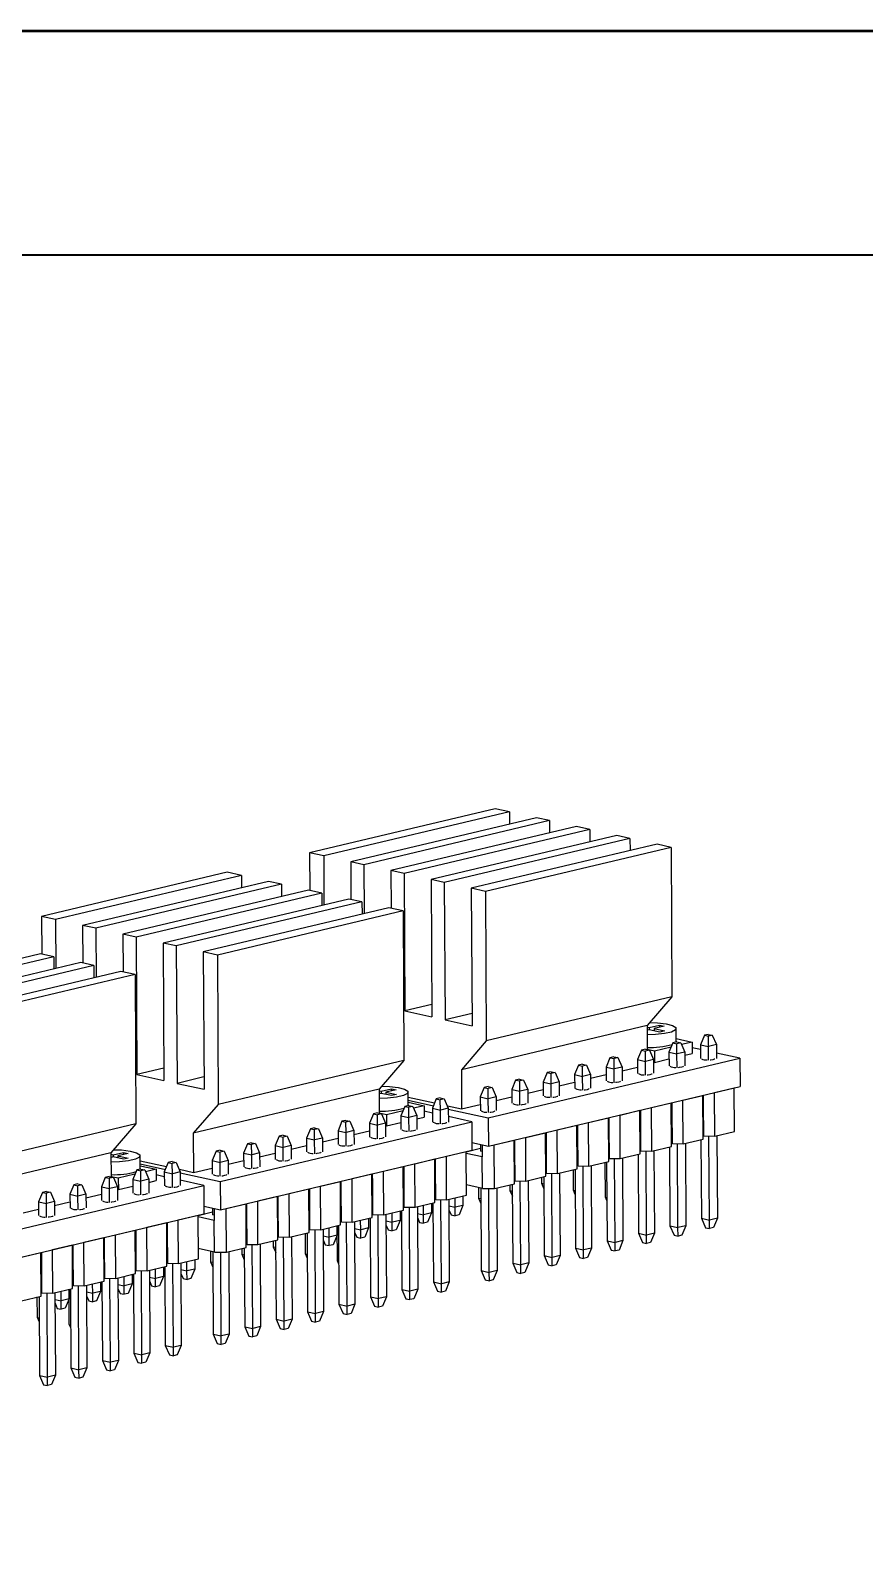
# Model space of a CAD drawing. Header units: millimetres. Extents: x 0 to 279, y 0 to 216.
# Drawn here: x 85.04 to 108.67, y 172.43 to 215.9 of the extents above; entities that cross this region are included whole.
import ezdxf

# ---------------------------------------------------------------- set-up
doc = ezdxf.new("R2010")
doc.units = ezdxf.units.MM
doc.layers.add('PAGE_BORDER', color=7, linetype='Continuous')
doc.layers.add('TITLE_BLOCK_BORDER', color=7, linetype='Continuous')
doc.dimstyles.new('SLDDIMSTYLE1', dxfattribs={"dimtxt": 0.18, "dimasz": 3.302, "dimexe": 0, "dimexo": 0.0625, "dimgap": 0, "dimtad": 0, "dimtih": 1, "dimtoh": 1, "dimdec": 0, "dimrnd": 1e-09, "dimzin": 0, "dimdsep": 46, "dimtxsty": 'Standard', "dimsah": 1, "dimcen": 0.09, "dimadec": 0, "dimazin": 0, "dimtfac": 3.302, "dimtdec": 0, "dimtofl": 0, "dimtmove": 0, "dimatfit": 3, "dimfxl": 1, "dimfrac": 2, "dimtolj": 1, "dimtzin": 0, "dimarcsym": 0})

msp = doc.modelspace()

# ---------------------------------------------------------------- linework, layer by layer
at = {"color": 7, "linetype": 'Continuous', "lineweight": 50}
msp.add_line((0, 215.9), (279.4, 215.9), dxfattribs=at)
at = {"color": 7, "linetype": 'Continuous', "lineweight": 25}
for p, q in [((98.209, 193.848), (92.944, 192.599)), ((98.61, 193.76), (93.345, 192.511)), ((99.375, 193.592), (94.111, 192.343)), ((99.749, 193.51), (94.485, 192.261)), ((98.61, 193.76), (98.209, 193.848)), ((98.61, 193.76), (98.612, 193.411)), ((99.749, 193.51), (99.375, 193.592)), ((99.749, 193.51), (99.751, 193.161)), ((100.515, 193.342), (95.25, 192.093)), ((100.889, 193.26), (95.624, 192.011)), ((101.654, 193.092), (96.39, 191.843)), ((102.028, 193.009), (96.764, 191.761)), ((100.889, 193.26), (100.515, 193.342)), ((100.889, 193.26), (100.891, 192.91)), ((102.028, 193.009), (101.654, 193.092)), ((102.028, 193.009), (102.03, 192.66)), ((92.944, 192.599), (92.951, 191.532)), ((93.345, 192.511), (92.944, 192.599)), ((102.794, 192.841), (97.529, 191.592)), ((103.194, 192.753), (97.93, 191.504)), ((103.194, 192.753), (102.794, 192.841)), ((103.194, 192.753), (103.219, 188.518)), ((93.345, 192.511), (93.353, 191.122)), ((94.111, 192.343), (94.117, 191.276)), ((94.485, 192.261), (94.111, 192.343)), ((94.485, 192.261), (94.493, 190.872)), ((90.61, 192.046), (85.346, 190.797)), ((91.011, 191.958), (85.746, 190.709)), ((91.777, 191.79), (86.512, 190.541)), ((92.15, 191.707), (86.886, 190.459)), ((91.011, 191.958), (90.61, 192.046)), ((91.011, 191.958), (91.013, 191.609)), ((92.15, 191.707), (91.777, 191.79)), ((92.15, 191.707), (92.153, 191.358)), ((95.25, 192.093), (95.256, 191.025)), ((95.624, 192.011), (95.25, 192.093)), ((95.624, 192.011), (95.646, 188.117)), ((96.39, 191.843), (96.412, 187.948)), ((96.764, 191.761), (96.39, 191.843)), ((96.764, 191.761), (96.786, 187.866)), ((92.916, 191.539), (87.651, 190.29)), ((93.29, 191.457), (88.025, 190.208)), ((94.056, 191.289), (88.791, 190.04)), ((93.29, 191.457), (92.916, 191.539)), ((93.29, 191.457), (93.292, 191.108)), ((94.43, 191.207), (94.056, 191.289)), ((97.93, 191.504), (97.529, 191.592)), ((97.529, 191.592), (97.552, 187.698)), ((97.93, 191.504), (97.954, 187.269)), ((94.43, 191.207), (89.165, 189.958)), ((95.195, 191.039), (89.93, 189.79)), ((95.596, 190.951), (90.331, 189.702)), ((94.43, 191.207), (94.432, 190.858)), ((95.596, 190.951), (95.195, 191.039)), ((95.596, 190.951), (95.62, 186.716)), ((85.346, 190.797), (85.352, 189.729)), ((85.746, 190.709), (85.346, 190.797)), ((85.746, 190.709), (85.754, 189.32)), ((86.512, 190.541), (86.518, 189.473)), ((86.886, 190.459), (86.512, 190.541)), ((86.886, 190.459), (86.894, 189.069)), ((87.651, 190.29), (87.658, 189.223)), ((88.025, 190.208), (87.651, 190.29)), ((88.025, 190.208), (88.048, 186.314)), ((88.791, 190.04), (88.813, 186.146)), ((89.165, 189.958), (88.791, 190.04)), ((89.165, 189.958), (89.187, 186.064)), ((85.317, 189.737), (80.053, 188.488)), ((85.691, 189.655), (80.427, 188.406)), ((85.691, 189.655), (85.317, 189.737)), ((85.691, 189.655), (85.693, 189.305)), ((90.331, 189.702), (89.93, 189.79)), ((89.93, 189.79), (89.953, 185.896)), ((90.331, 189.702), (90.355, 185.467)), ((86.457, 189.486), (81.192, 188.238)), ((86.831, 189.404), (81.566, 188.155)), ((87.596, 189.236), (82.332, 187.987)), ((87.997, 189.148), (82.732, 187.899)), ((86.831, 189.404), (86.457, 189.486)), ((86.831, 189.404), (86.833, 189.055)), ((87.997, 189.148), (87.596, 189.236)), ((87.997, 189.148), (88.021, 184.913)), ((96.41, 188.298), (95.646, 188.117)), ((103.219, 188.518), (97.954, 187.269)), ((103.219, 188.518), (102.512, 187.701)), ((95.646, 188.117), (96.412, 187.948)), ((97.55, 188.047), (96.786, 187.866)), ((96.786, 187.866), (97.552, 187.698)), ((102.512, 187.701), (97.248, 186.452)), ((102.512, 187.701), (102.516, 187.018)), ((102.513, 187.658), (102.574, 187.645)), ((102.576, 187.583), (102.513, 187.568)), ((102.574, 187.645), (102.863, 187.714)), ((102.574, 187.645), (102.574, 187.583)), ((102.87, 187.519), (102.576, 187.583)), ((102.999, 187.684), (102.709, 187.615)), ((102.709, 187.615), (103.003, 187.55)), ((102.709, 187.615), (102.71, 187.554)), ((102.863, 187.714), (102.999, 187.684)), ((102.863, 187.714), (102.864, 187.652)), ((103.003, 187.55), (102.87, 187.519)), ((103.339, 187.26), (103.337, 187.618)), ((104.136, 187.426), (104.024, 187.159)), ((104.248, 187.452), (104.136, 187.426)), ((104.136, 187.426), (104.25, 187.401)), ((104.248, 187.452), (104.362, 187.427)), ((104.362, 187.427), (104.25, 187.401)), ((104.252, 187.109), (104.25, 187.401)), ((104.362, 187.427), (104.477, 187.163)), ((97.954, 187.269), (97.248, 186.452)), ((102.353, 187.003), (102.241, 186.736)), ((102.465, 187.03), (102.353, 187.003)), ((102.353, 187.003), (102.467, 186.978)), ((102.465, 187.03), (102.579, 187.004)), ((102.579, 187.004), (102.467, 186.978)), ((102.469, 186.686), (102.467, 186.978)), ((102.72, 186.98), (102.516, 187.024)), ((102.579, 187.004), (102.694, 186.74)), ((103.193, 187.092), (102.72, 186.98)), ((102.72, 186.98), (102.722, 186.658)), ((103.244, 187.214), (103.133, 186.948)), ((103.133, 186.948), (103.36, 186.898)), ((103.133, 186.948), (103.135, 186.557)), ((103.356, 187.241), (103.244, 187.214)), ((103.244, 187.214), (103.358, 187.189)), ((103.331, 187.235), (103.339, 187.26)), ((103.338, 187.333), (103.79, 187.233)), ((103.356, 187.241), (103.47, 187.216)), ((103.47, 187.216), (103.358, 187.189)), ((103.36, 186.898), (103.358, 187.189)), ((103.585, 186.951), (103.36, 186.898)), ((103.47, 187.216), (103.585, 186.951)), ((103.79, 187.233), (103.493, 187.163)), ((103.585, 186.951), (103.587, 186.56)), ((103.586, 186.863), (103.792, 186.912)), ((103.79, 187.233), (103.792, 186.912)), ((104.025, 187.024), (103.791, 187.075)), ((104.024, 187.159), (104.252, 187.109)), ((104.024, 187.159), (104.026, 186.768)), ((104.477, 187.163), (104.252, 187.109)), ((104.254, 186.718), (104.252, 187.109)), ((104.477, 187.163), (104.479, 186.772)), ((105.143, 186.778), (104.478, 186.924)), ((88.811, 186.495), (88.048, 186.314)), ((95.62, 186.716), (90.355, 185.467)), ((95.62, 186.716), (94.914, 185.899)), ((98.012, 185.086), (105.143, 186.778)), ((100.57, 186.58), (100.458, 186.313)), ((100.682, 186.607), (100.57, 186.58)), ((100.57, 186.58), (100.684, 186.555)), ((100.682, 186.607), (100.796, 186.582)), ((100.796, 186.582), (100.684, 186.555)), ((100.686, 186.263), (100.684, 186.555)), ((100.796, 186.582), (100.911, 186.317)), ((101.461, 186.791), (101.35, 186.525)), ((101.35, 186.525), (101.577, 186.475)), ((101.35, 186.525), (101.352, 186.134)), ((101.573, 186.818), (101.461, 186.791)), ((101.461, 186.791), (101.575, 186.766)), ((101.573, 186.818), (101.687, 186.793)), ((101.687, 186.793), (101.575, 186.766)), ((101.577, 186.475), (101.575, 186.766)), ((101.802, 186.528), (101.577, 186.475)), ((101.687, 186.793), (101.802, 186.528)), ((101.802, 186.528), (101.804, 186.137)), ((102.242, 186.516), (101.803, 186.412)), ((102.241, 186.736), (102.469, 186.686)), ((102.241, 186.736), (102.243, 186.345)), ((102.694, 186.74), (102.469, 186.686)), ((102.471, 186.295), (102.469, 186.686)), ((102.694, 186.74), (102.696, 186.349)), ((102.694, 186.664), (102.722, 186.658)), ((102.722, 186.658), (103.134, 186.756)), ((103.363, 186.507), (103.36, 186.898)), ((105.143, 186.778), (105.148, 185.974)), ((88.048, 186.314), (88.813, 186.146)), ((89.951, 186.245), (89.187, 186.064)), ((89.187, 186.064), (89.953, 185.896)), ((97.248, 186.452), (97.254, 185.333)), ((98.787, 186.157), (98.675, 185.89)), ((98.899, 186.184), (98.787, 186.157)), ((98.787, 186.157), (98.901, 186.132)), ((98.899, 186.184), (99.013, 186.159)), ((99.013, 186.159), (98.901, 186.132)), ((98.903, 185.84), (98.901, 186.132)), ((99.013, 186.159), (99.128, 185.894)), ((99.678, 186.368), (99.567, 186.102)), ((99.567, 186.102), (99.794, 186.052)), ((99.567, 186.102), (99.569, 185.711)), ((99.79, 186.395), (99.678, 186.368)), ((99.678, 186.368), (99.792, 186.343)), ((99.79, 186.395), (99.904, 186.37)), ((99.904, 186.37), (99.792, 186.343)), ((99.794, 186.052), (99.792, 186.343)), ((100.019, 186.105), (99.794, 186.052)), ((99.797, 185.661), (99.794, 186.052)), ((99.904, 186.37), (100.019, 186.105)), ((100.019, 186.105), (100.021, 185.714)), ((100.459, 186.093), (100.02, 185.989)), ((100.458, 186.313), (100.686, 186.263)), ((100.458, 186.313), (100.46, 185.922)), ((100.911, 186.317), (100.686, 186.263)), ((100.688, 185.872), (100.686, 186.263)), ((100.911, 186.317), (100.913, 185.926)), ((101.351, 186.305), (100.911, 186.2)), ((101.58, 186.084), (101.577, 186.475)), ((94.914, 185.899), (89.649, 184.65)), ((94.914, 185.899), (94.917, 185.216)), ((94.914, 185.856), (94.975, 185.842)), ((94.977, 185.781), (94.914, 185.766)), ((94.975, 185.842), (95.265, 185.911)), ((94.975, 185.842), (94.975, 185.78)), ((95.271, 185.716), (94.977, 185.781)), ((95.4, 185.881), (95.111, 185.812)), ((95.111, 185.812), (95.405, 185.748)), ((95.111, 185.812), (95.111, 185.751)), ((95.265, 185.911), (95.4, 185.881)), ((95.265, 185.911), (95.265, 185.849)), ((95.405, 185.748), (95.271, 185.716)), ((95.74, 185.457), (95.738, 185.816)), ((96.486, 185.501), (95.739, 185.666)), ((96.537, 185.623), (96.425, 185.357)), ((96.649, 185.65), (96.537, 185.623)), ((96.537, 185.623), (96.651, 185.598)), ((96.649, 185.65), (96.763, 185.625)), ((96.763, 185.625), (96.651, 185.598)), ((96.763, 185.625), (96.878, 185.36)), ((97.895, 185.946), (97.784, 185.679)), ((97.784, 185.679), (98.012, 185.629)), ((97.784, 185.679), (97.786, 185.288)), ((98.008, 185.972), (97.895, 185.946)), ((97.895, 185.946), (98.009, 185.92)), ((98.008, 185.972), (98.121, 185.947)), ((98.121, 185.947), (98.009, 185.92)), ((98.012, 185.629), (98.009, 185.92)), ((98.236, 185.682), (98.012, 185.629)), ((98.014, 185.238), (98.012, 185.629)), ((98.016, 184.282), (105.148, 185.974)), ((98.121, 185.947), (98.236, 185.682)), ((98.236, 185.682), (98.238, 185.291)), ((98.676, 185.67), (98.237, 185.566)), ((98.675, 185.89), (98.903, 185.84)), ((98.675, 185.89), (98.677, 185.5)), ((99.128, 185.894), (98.903, 185.84)), ((98.905, 185.449), (98.903, 185.84)), ((99.128, 185.894), (99.13, 185.503)), ((99.568, 185.882), (99.128, 185.777)), ((103.53, 185.59), (104.092, 185.724)), ((104.099, 184.487), (104.092, 185.724)), ((104.115, 185.606), (104.092, 185.611)), ((104.116, 185.469), (104.114, 185.729)), ((104.422, 185.802), (104.983, 185.935)), ((104.429, 184.566), (104.422, 185.802)), ((104.99, 184.699), (104.983, 185.935)), ((90.355, 185.467), (89.649, 184.65)), ((94.754, 185.2), (94.642, 184.934)), ((94.866, 185.227), (94.754, 185.2)), ((94.754, 185.2), (94.868, 185.175)), ((94.866, 185.227), (94.98, 185.202)), ((94.98, 185.202), (94.868, 185.175)), ((94.87, 184.884), (94.868, 185.175)), ((95.122, 185.177), (94.917, 185.222)), ((94.98, 185.202), (95.095, 184.937)), ((95.594, 185.289), (95.122, 185.177)), ((95.122, 185.177), (95.123, 184.856)), ((95.645, 185.412), (95.534, 185.145)), ((95.758, 185.438), (95.645, 185.412)), ((95.645, 185.412), (95.759, 185.387)), ((95.732, 185.432), (95.74, 185.457)), ((95.739, 185.585), (96.455, 185.428)), ((95.74, 185.53), (96.191, 185.431)), ((95.758, 185.438), (95.872, 185.413)), ((95.872, 185.413), (95.759, 185.387)), ((95.762, 185.095), (95.759, 185.387)), ((95.872, 185.413), (95.986, 185.149)), ((96.191, 185.431), (95.895, 185.36)), ((96.191, 185.431), (96.193, 185.109)), ((96.426, 185.221), (96.192, 185.273)), ((96.425, 185.357), (96.653, 185.307)), ((96.425, 185.357), (96.428, 184.966)), ((96.653, 185.307), (96.651, 185.598)), ((96.878, 185.36), (96.653, 185.307)), ((96.655, 184.916), (96.653, 185.307)), ((97.254, 185.333), (96.851, 185.421)), ((96.878, 185.36), (96.88, 184.969)), ((96.878, 185.335), (98.012, 185.086)), ((97.785, 185.459), (97.254, 185.333)), ((101.747, 185.167), (102.309, 185.301)), ((102.316, 184.064), (102.309, 185.301)), ((102.332, 185.183), (102.309, 185.188)), ((102.333, 185.047), (102.331, 185.306)), ((102.639, 185.379), (103.2, 185.512)), ((102.646, 184.143), (102.639, 185.379)), ((103.207, 184.276), (103.2, 185.512)), ((103.223, 185.394), (103.201, 185.399)), ((103.202, 185.253), (103.224, 185.258)), ((103.224, 185.258), (103.223, 185.518)), ((103.229, 184.362), (103.224, 185.258)), ((103.537, 184.354), (103.53, 185.59)), ((104.093, 185.464), (104.116, 185.469)), ((104.121, 184.574), (104.116, 185.469)), ((88.021, 184.913), (82.757, 183.664)), ((88.021, 184.913), (87.315, 184.096)), ((90.413, 183.284), (97.545, 184.975)), ((92.971, 184.777), (92.859, 184.511)), ((93.083, 184.804), (92.971, 184.777)), ((92.971, 184.777), (93.085, 184.752)), ((93.083, 184.804), (93.197, 184.779)), ((93.197, 184.779), (93.085, 184.752)), ((93.087, 184.461), (93.085, 184.752)), ((93.197, 184.779), (93.312, 184.514)), ((93.862, 184.989), (93.751, 184.722)), ((93.975, 185.016), (93.862, 184.989)), ((93.862, 184.989), (93.976, 184.964)), ((93.975, 185.016), (94.089, 184.99)), ((94.089, 184.99), (93.976, 184.964)), ((93.979, 184.672), (93.976, 184.964)), ((94.089, 184.99), (94.203, 184.726)), ((94.642, 184.934), (94.87, 184.884)), ((94.642, 184.934), (94.645, 184.543)), ((95.095, 184.937), (94.87, 184.884)), ((94.872, 184.493), (94.87, 184.884)), ((95.095, 184.937), (95.097, 184.546)), ((95.095, 184.862), (95.123, 184.856)), ((95.123, 184.856), (95.535, 184.953)), ((95.534, 185.145), (95.762, 185.095)), ((95.534, 185.145), (95.536, 184.754)), ((95.986, 185.149), (95.762, 185.095)), ((95.764, 184.704), (95.762, 185.095)), ((95.986, 185.149), (95.989, 184.758)), ((95.987, 185.06), (96.193, 185.109)), ((97.545, 184.975), (96.879, 185.122)), ((97.545, 184.975), (97.549, 184.172)), ((98.012, 185.086), (98.016, 184.282)), ((99.964, 184.745), (100.526, 184.878)), ((99.971, 183.508), (99.964, 184.745)), ((100.533, 183.641), (100.526, 184.878)), ((100.549, 184.76), (100.526, 184.765)), ((100.55, 184.624), (100.548, 184.883)), ((100.856, 184.956), (101.417, 185.089)), ((100.863, 183.72), (100.856, 184.956)), ((101.424, 183.853), (101.417, 185.089)), ((101.44, 184.972), (101.418, 184.976)), ((101.419, 184.83), (101.441, 184.835)), ((101.441, 184.835), (101.44, 185.095)), ((101.446, 183.939), (101.441, 184.835)), ((101.754, 183.931), (101.747, 185.167)), ((102.31, 185.041), (102.333, 185.047)), ((102.338, 184.151), (102.333, 185.047)), ((89.649, 184.65), (89.655, 183.53)), ((91.188, 184.354), (91.076, 184.088)), ((91.3, 184.381), (91.188, 184.354)), ((91.188, 184.354), (91.302, 184.329)), ((91.3, 184.381), (91.414, 184.356)), ((91.414, 184.356), (91.302, 184.329)), ((91.304, 184.038), (91.302, 184.329)), ((91.414, 184.356), (91.529, 184.091)), ((92.079, 184.566), (91.968, 184.299)), ((92.192, 184.593), (92.079, 184.566)), ((92.079, 184.566), (92.193, 184.541)), ((92.192, 184.593), (92.306, 184.568)), ((92.306, 184.568), (92.193, 184.541)), ((92.196, 184.249), (92.193, 184.541)), ((92.42, 184.303), (92.196, 184.249)), ((92.306, 184.568), (92.42, 184.303)), ((92.42, 184.303), (92.423, 183.912)), ((92.859, 184.511), (93.087, 184.461)), ((92.859, 184.511), (92.862, 184.12)), ((93.312, 184.514), (93.087, 184.461)), ((93.09, 184.07), (93.087, 184.461)), ((93.312, 184.514), (93.314, 184.123)), ((93.752, 184.502), (93.313, 184.398)), ((93.751, 184.722), (93.979, 184.672)), ((93.751, 184.722), (93.753, 184.331)), ((94.203, 184.726), (93.979, 184.672)), ((93.981, 184.281), (93.979, 184.672)), ((94.203, 184.726), (94.206, 184.335)), ((94.644, 184.713), (94.204, 184.609)), ((97.548, 184.385), (98.016, 184.282)), ((97.791, 184.332), (97.792, 184.144)), ((97.838, 184.322), (97.84, 183.981)), ((98.181, 184.322), (98.743, 184.455)), ((98.188, 183.085), (98.181, 184.322)), ((98.75, 183.218), (98.743, 184.455)), ((98.766, 184.337), (98.743, 184.342)), ((98.767, 184.201), (98.765, 184.46)), ((99.073, 184.533), (99.634, 184.666)), ((99.08, 183.297), (99.073, 184.533)), ((99.641, 183.43), (99.634, 184.666)), ((99.657, 184.549), (99.635, 184.554)), ((99.636, 184.407), (99.658, 184.412)), ((99.658, 184.412), (99.657, 184.672)), ((99.663, 183.516), (99.658, 184.412)), ((100.527, 184.618), (100.55, 184.624)), ((100.555, 183.728), (100.55, 184.624)), ((103.229, 184.362), (103.207, 184.357)), ((103.229, 184.362), (103.537, 184.354)), ((103.389, 181.977), (103.375, 184.358)), ((103.537, 184.354), (104.099, 184.487)), ((103.6, 184.369), (103.613, 182.031)), ((104.04, 184.473), (104.052, 182.239)), ((104.121, 184.574), (104.098, 184.568)), ((104.121, 184.574), (104.429, 184.566)), ((104.28, 182.189), (104.267, 184.57)), ((104.429, 184.566), (104.99, 184.699)), ((104.491, 184.58), (104.505, 182.242)), ((87.315, 184.096), (82.05, 182.847)), ((87.315, 184.096), (87.319, 183.413)), ((87.315, 184.053), (87.376, 184.04)), ((87.378, 183.978), (87.316, 183.963)), ((87.376, 184.04), (87.666, 184.108)), ((87.376, 184.04), (87.377, 183.978)), ((87.672, 183.914), (87.378, 183.978)), ((87.802, 184.079), (87.512, 184.01)), ((87.512, 184.01), (87.806, 183.945)), ((87.512, 184.01), (87.512, 183.949)), ((87.666, 184.108), (87.802, 184.079)), ((87.666, 184.108), (87.666, 184.047)), ((87.806, 183.945), (87.672, 183.914)), ((88.141, 183.655), (88.139, 184.013)), ((90.297, 184.143), (90.185, 183.876)), ((90.185, 183.876), (90.413, 183.826)), ((90.185, 183.876), (90.187, 183.486)), ((90.409, 184.17), (90.297, 184.143)), ((90.297, 184.143), (90.41, 184.118)), ((90.409, 184.17), (90.523, 184.145)), ((90.523, 184.145), (90.41, 184.118)), ((90.413, 183.826), (90.41, 184.118)), ((90.637, 183.88), (90.413, 183.826)), ((90.417, 182.48), (97.549, 184.172)), ((90.523, 184.145), (90.637, 183.88)), ((90.637, 183.88), (90.64, 183.489)), ((91.078, 183.868), (90.638, 183.763)), ((91.076, 184.088), (91.304, 184.038)), ((91.076, 184.088), (91.079, 183.697)), ((91.529, 184.091), (91.304, 184.038)), ((91.307, 183.647), (91.304, 184.038)), ((91.529, 184.091), (91.531, 183.7)), ((91.969, 184.079), (91.53, 183.975)), ((91.968, 184.299), (92.196, 184.249)), ((91.968, 184.299), (91.97, 183.908)), ((92.198, 183.858), (92.196, 184.249)), ((92.861, 184.291), (92.421, 184.186)), ((95.931, 183.788), (96.493, 183.921)), ((96.5, 182.685), (96.493, 183.921)), ((96.517, 183.667), (96.515, 183.926)), ((96.823, 183.999), (97.384, 184.133)), ((96.83, 182.763), (96.823, 183.999)), ((97.792, 184.214), (97.384, 184.117)), ((97.391, 182.896), (97.384, 184.133)), ((97.84, 183.981), (97.385, 184.081)), ((97.839, 184.133), (97.792, 184.144)), ((97.845, 183.085), (97.84, 183.981)), ((98.744, 184.195), (98.767, 184.201)), ((98.772, 183.305), (98.767, 184.201)), ((101.446, 183.939), (101.424, 183.934)), ((101.446, 183.939), (101.754, 183.931)), ((101.606, 181.554), (101.592, 183.935)), ((101.754, 183.931), (102.316, 184.064)), ((101.817, 183.946), (101.83, 181.608)), ((102.257, 184.05), (102.269, 181.816)), ((102.338, 184.151), (102.315, 184.146)), ((102.338, 184.151), (102.646, 184.143)), ((102.497, 181.766), (102.484, 184.147)), ((102.646, 184.143), (103.207, 184.276)), ((102.708, 184.157), (102.722, 181.819)), ((103.148, 184.262), (103.161, 182.027)), ((87.995, 183.487), (87.523, 183.375)), ((88.047, 183.609), (87.935, 183.343)), ((88.159, 183.636), (88.047, 183.609)), ((88.047, 183.609), (88.161, 183.584)), ((88.134, 183.63), (88.141, 183.655)), ((88.887, 183.699), (88.14, 183.863)), ((88.141, 183.783), (88.856, 183.625)), ((88.141, 183.728), (88.593, 183.628)), ((88.159, 183.636), (88.273, 183.611)), ((88.273, 183.611), (88.161, 183.584)), ((88.163, 183.293), (88.161, 183.584)), ((88.273, 183.611), (88.388, 183.346)), ((88.593, 183.628), (88.296, 183.558)), ((88.593, 183.628), (88.594, 183.307)), ((88.827, 183.419), (88.594, 183.47)), ((88.938, 183.821), (88.827, 183.554)), ((88.827, 183.554), (89.055, 183.504)), ((88.827, 183.554), (88.829, 183.163)), ((89.051, 183.847), (88.938, 183.821)), ((88.938, 183.821), (89.052, 183.796)), ((89.051, 183.847), (89.164, 183.822)), ((89.164, 183.822), (89.052, 183.796)), ((89.055, 183.504), (89.052, 183.796)), ((89.279, 183.557), (89.055, 183.504)), ((89.057, 183.113), (89.055, 183.504)), ((89.164, 183.822), (89.279, 183.557)), ((89.655, 183.53), (89.253, 183.619)), ((89.279, 183.557), (89.281, 183.167)), ((89.279, 183.533), (90.413, 183.284)), ((90.186, 183.656), (89.655, 183.53)), ((90.415, 183.435), (90.413, 183.826)), ((94.148, 183.365), (94.71, 183.498)), ((94.717, 182.262), (94.71, 183.498)), ((94.734, 183.244), (94.732, 183.504)), ((95.04, 183.576), (95.601, 183.71)), ((95.047, 182.34), (95.04, 183.576)), ((95.609, 182.473), (95.601, 183.71)), ((95.625, 183.592), (95.602, 183.597)), ((95.603, 183.45), (95.625, 183.455)), ((95.625, 183.455), (95.624, 183.715)), ((95.631, 182.56), (95.625, 183.455)), ((95.938, 182.552), (95.931, 183.788)), ((96.516, 183.803), (96.494, 183.808)), ((96.494, 183.662), (96.517, 183.667)), ((96.522, 182.771), (96.517, 183.667)), ((99.663, 183.516), (99.641, 183.511)), ((99.663, 183.516), (99.971, 183.508)), ((99.823, 181.131), (99.809, 183.513)), ((99.971, 183.508), (100.533, 183.641)), ((100.034, 183.523), (100.047, 181.185)), ((100.427, 183.035), (100.424, 183.616)), ((100.474, 183.627), (100.486, 181.393)), ((100.555, 183.728), (100.532, 183.723)), ((100.555, 183.728), (100.863, 183.72)), ((100.714, 181.343), (100.701, 183.724)), ((100.863, 183.72), (101.424, 183.853)), ((100.925, 183.735), (100.939, 181.396)), ((101.332, 182.836), (101.326, 183.83)), ((101.365, 183.839), (101.378, 181.604)), ((82.814, 181.481), (89.946, 183.173)), ((85.485, 183.002), (85.372, 182.975)), ((85.485, 183.002), (85.599, 182.976)), ((86.264, 183.186), (86.152, 182.92)), ((86.376, 183.213), (86.264, 183.186)), ((86.264, 183.186), (86.378, 183.161)), ((86.376, 183.213), (86.49, 183.188)), ((86.49, 183.188), (86.378, 183.161)), ((86.38, 182.87), (86.378, 183.161)), ((86.49, 183.188), (86.605, 182.923)), ((87.155, 183.398), (87.044, 183.131)), ((87.044, 183.131), (87.272, 183.081)), ((87.044, 183.131), (87.046, 182.74)), ((87.268, 183.424), (87.155, 183.398)), ((87.155, 183.398), (87.269, 183.373)), ((87.268, 183.424), (87.382, 183.399)), ((87.382, 183.399), (87.269, 183.373)), ((87.272, 183.081), (87.269, 183.373)), ((87.496, 183.135), (87.272, 183.081)), ((87.274, 182.69), (87.272, 183.081)), ((87.523, 183.375), (87.319, 183.419)), ((87.382, 183.399), (87.496, 183.135)), ((87.496, 183.135), (87.498, 182.744)), ((87.497, 183.059), (87.525, 183.053)), ((87.523, 183.375), (87.525, 183.053)), ((87.525, 183.053), (87.936, 183.151)), ((87.935, 183.343), (88.163, 183.293)), ((87.935, 183.343), (87.937, 182.952)), ((88.388, 183.346), (88.163, 183.293)), ((88.165, 182.902), (88.163, 183.293)), ((88.388, 183.346), (88.39, 182.955)), ((88.388, 183.258), (88.594, 183.307)), ((89.946, 183.173), (89.281, 183.319)), ((89.946, 183.173), (89.951, 182.369)), ((90.413, 183.284), (90.417, 182.48)), ((92.365, 182.942), (92.927, 183.075)), ((92.934, 181.839), (92.927, 183.075)), ((92.951, 182.821), (92.949, 183.081)), ((93.257, 183.153), (93.818, 183.287)), ((93.264, 181.917), (93.257, 183.153)), ((93.826, 182.05), (93.818, 183.287)), ((93.842, 183.169), (93.819, 183.174)), ((93.82, 183.027), (93.842, 183.033)), ((93.842, 183.033), (93.841, 183.292)), ((93.848, 182.137), (93.842, 183.033)), ((94.155, 182.129), (94.148, 183.365)), ((94.733, 183.38), (94.711, 183.385)), ((94.711, 183.239), (94.734, 183.244)), ((94.739, 182.348), (94.734, 183.244)), ((97.845, 183.085), (97.39, 183.185)), ((97.731, 183.11), (97.733, 182.812)), ((97.798, 183.095), (97.812, 180.759)), ((97.845, 183.085), (98.188, 183.085)), ((98.04, 180.708), (98.026, 183.085)), ((98.188, 183.085), (98.75, 183.218)), ((98.251, 183.1), (98.264, 180.762)), ((98.623, 183.188), (98.624, 183.024)), ((98.624, 183.024), (98.692, 183.009)), ((98.624, 183.024), (98.693, 182.866)), ((98.691, 183.204), (98.703, 180.97)), ((98.772, 183.305), (98.749, 183.3)), ((98.772, 183.305), (99.08, 183.297)), ((98.931, 180.92), (98.918, 183.301)), ((99.08, 183.297), (99.641, 183.43)), ((99.143, 183.312), (99.156, 180.973)), ((99.515, 183.4), (99.516, 183.235)), ((99.516, 183.235), (99.583, 183.221)), ((99.516, 183.235), (99.584, 183.078)), ((99.582, 183.416), (99.595, 181.181)), ((100.427, 183.035), (100.477, 183.024)), ((100.478, 182.919), (100.427, 183.035)), ((85.372, 182.975), (85.261, 182.708)), ((85.261, 182.708), (85.489, 182.658)), ((85.261, 182.708), (85.263, 182.317)), ((85.372, 182.975), (85.486, 182.95)), ((85.599, 182.976), (85.486, 182.95)), ((85.489, 182.658), (85.486, 182.95)), ((85.713, 182.712), (85.489, 182.658)), ((85.491, 182.267), (85.489, 182.658)), ((85.599, 182.976), (85.713, 182.712)), ((85.713, 182.712), (85.715, 182.321)), ((86.153, 182.699), (85.714, 182.595)), ((86.152, 182.92), (86.38, 182.87)), ((86.152, 182.92), (86.154, 182.529)), ((86.605, 182.923), (86.38, 182.87)), ((86.382, 182.479), (86.38, 182.87)), ((86.605, 182.923), (86.607, 182.532)), ((87.045, 182.911), (86.605, 182.807)), ((89.949, 182.583), (90.417, 182.48)), ((90.582, 182.519), (91.144, 182.652)), ((91.151, 181.416), (91.144, 182.652)), ((91.168, 182.398), (91.166, 182.658)), ((91.474, 182.731), (92.035, 182.864)), ((91.481, 181.494), (91.474, 182.731)), ((92.043, 181.627), (92.035, 182.864)), ((92.059, 182.746), (92.036, 182.751)), ((92.037, 182.604), (92.059, 182.61)), ((92.059, 182.61), (92.058, 182.869)), ((92.065, 181.714), (92.059, 182.61)), ((92.372, 181.706), (92.365, 182.942)), ((92.95, 182.958), (92.928, 182.962)), ((92.928, 182.816), (92.951, 182.821)), ((92.956, 181.925), (92.951, 182.821)), ((95.938, 182.552), (96.5, 182.685)), ((96.001, 182.566), (96.015, 180.228)), ((96.178, 182.339), (96.176, 182.608)), ((96.401, 182.661), (96.402, 182.393)), ((96.441, 182.671), (96.454, 180.436)), ((96.522, 182.771), (96.5, 182.766)), ((96.522, 182.771), (96.83, 182.763)), ((96.682, 180.386), (96.668, 182.767)), ((96.83, 182.763), (97.391, 182.896)), ((96.893, 182.778), (96.906, 180.44)), ((96.894, 182.589), (97.069, 182.551)), ((97.069, 182.551), (97.068, 182.819)), ((97.294, 182.604), (97.069, 182.551)), ((97.294, 182.604), (97.182, 182.338)), ((97.292, 182.873), (97.294, 182.604)), ((97.733, 182.812), (97.8, 182.798)), ((97.733, 182.812), (97.801, 182.655)), ((101.332, 182.836), (101.371, 182.828)), ((101.371, 182.745), (101.332, 182.836)), ((82.819, 180.677), (89.951, 182.369)), ((85.262, 182.488), (84.822, 182.384)), ((89.224, 182.197), (89.786, 182.33)), ((89.231, 180.96), (89.224, 182.197)), ((90.193, 182.411), (89.786, 182.314)), ((89.793, 181.094), (89.786, 182.33)), ((90.241, 182.178), (89.786, 182.278)), ((90.193, 182.529), (90.194, 182.341)), ((90.24, 182.331), (90.194, 182.341)), ((90.239, 182.519), (90.241, 182.178)), ((90.247, 181.283), (90.241, 182.178)), ((90.59, 181.283), (90.582, 182.519)), ((91.167, 182.535), (91.145, 182.54)), ((91.145, 182.393), (91.168, 182.398)), ((91.173, 181.502), (91.168, 182.398)), ((93.848, 182.137), (93.825, 182.132)), ((93.848, 182.137), (94.155, 182.129)), ((94.007, 179.752), (93.993, 182.133)), ((94.155, 182.129), (94.717, 182.262)), ((94.218, 182.143), (94.232, 179.805)), ((94.395, 181.917), (94.393, 182.185)), ((94.618, 182.238), (94.619, 181.97)), ((94.658, 182.248), (94.671, 180.013)), ((94.739, 182.348), (94.717, 182.343)), ((94.739, 182.348), (95.047, 182.34)), ((94.899, 179.963), (94.885, 182.344)), ((95.047, 182.34), (95.609, 182.473)), ((95.11, 182.355), (95.123, 180.017)), ((95.111, 182.167), (95.286, 182.128)), ((95.286, 182.128), (95.285, 182.396)), ((95.511, 182.181), (95.286, 182.128)), ((95.511, 182.181), (95.399, 181.915)), ((95.509, 182.45), (95.511, 182.181)), ((95.549, 182.459), (95.562, 180.225)), ((95.631, 182.56), (95.608, 182.554)), ((95.631, 182.56), (95.938, 182.552)), ((95.79, 180.175), (95.776, 182.556)), ((96.002, 182.378), (96.178, 182.339)), ((96.003, 182.267), (96.064, 182.125)), ((96.402, 182.393), (96.178, 182.339)), ((96.178, 182.1), (96.178, 182.339)), ((96.402, 182.393), (96.291, 182.126)), ((96.894, 182.478), (96.956, 182.336)), ((96.956, 182.336), (97.07, 182.311)), ((97.07, 182.311), (97.069, 182.551)), ((97.182, 182.338), (97.07, 182.311)), ((104.052, 182.239), (104.28, 182.189)), ((104.052, 182.239), (104.167, 181.974)), ((104.505, 182.242), (104.28, 182.189)), ((104.281, 181.949), (104.28, 182.189)), ((104.505, 182.242), (104.393, 181.976)), ((86.55, 181.562), (87.111, 181.696)), ((87.118, 180.459), (87.111, 181.696)), ((87.135, 181.441), (87.134, 181.701)), ((87.441, 181.774), (88.003, 181.907)), ((87.448, 180.538), (87.441, 181.774)), ((88.01, 180.671), (88.003, 181.907)), ((88.026, 181.789), (88.003, 181.794)), ((88.027, 181.653), (88.025, 181.912)), ((88.333, 181.985), (88.894, 182.119)), ((88.34, 180.749), (88.333, 181.985)), ((88.901, 180.882), (88.894, 182.119)), ((88.917, 182.001), (88.895, 182.006)), ((88.896, 181.859), (88.918, 181.864)), ((88.918, 181.864), (88.917, 182.124)), ((88.923, 180.969), (88.918, 181.864)), ((92.065, 181.714), (92.042, 181.709)), ((92.065, 181.714), (92.372, 181.706)), ((92.224, 179.329), (92.21, 181.71)), ((92.372, 181.706), (92.934, 181.839)), ((92.435, 181.721), (92.449, 179.382)), ((92.829, 181.233), (92.825, 181.813)), ((92.875, 181.825), (92.888, 179.59)), ((92.956, 181.925), (92.934, 181.92)), ((92.956, 181.925), (93.264, 181.917)), ((93.116, 179.54), (93.102, 181.921)), ((93.264, 181.917), (93.826, 182.05)), ((93.327, 181.932), (93.34, 179.594)), ((93.328, 181.744), (93.503, 181.705)), ((93.503, 181.705), (93.502, 181.973)), ((93.728, 181.758), (93.503, 181.705)), ((93.504, 181.465), (93.503, 181.705)), ((93.728, 181.758), (93.616, 181.492)), ((93.726, 182.027), (93.728, 181.758)), ((93.733, 181.034), (93.727, 182.027)), ((93.766, 182.036), (93.779, 179.802)), ((94.219, 181.955), (94.395, 181.917)), ((94.22, 181.844), (94.281, 181.702)), ((94.281, 181.702), (94.395, 181.677)), ((94.619, 181.97), (94.395, 181.917)), ((94.395, 181.677), (94.395, 181.917)), ((94.508, 181.703), (94.395, 181.677)), ((94.619, 181.97), (94.508, 181.703)), ((95.111, 182.055), (95.173, 181.913)), ((95.173, 181.913), (95.287, 181.888)), ((95.287, 181.888), (95.286, 182.128)), ((95.399, 181.915), (95.287, 181.888)), ((96.064, 182.125), (96.178, 182.1)), ((96.291, 182.126), (96.178, 182.1)), ((102.269, 181.816), (102.497, 181.766)), ((102.269, 181.816), (102.384, 181.551)), ((102.722, 181.819), (102.497, 181.766)), ((102.498, 181.526), (102.497, 181.766)), ((102.722, 181.819), (102.61, 181.553)), ((103.161, 182.027), (103.389, 181.977)), ((103.161, 182.027), (103.276, 181.762)), ((103.276, 181.762), (103.39, 181.737)), ((103.613, 182.031), (103.389, 181.977)), ((103.39, 181.737), (103.389, 181.977)), ((103.502, 181.764), (103.39, 181.737)), ((103.613, 182.031), (103.502, 181.764)), ((104.167, 181.974), (104.281, 181.949)), ((104.393, 181.976), (104.281, 181.949)), ((84.767, 181.139), (85.328, 181.273)), ((85.335, 180.036), (85.328, 181.273)), ((85.352, 181.019), (85.351, 181.278)), ((85.658, 181.351), (86.22, 181.484)), ((85.665, 180.115), (85.658, 181.351)), ((86.227, 180.248), (86.22, 181.484)), ((86.243, 181.366), (86.22, 181.371)), ((86.244, 181.23), (86.242, 181.49)), ((86.557, 180.326), (86.55, 181.562)), ((87.134, 181.578), (87.112, 181.583)), ((87.113, 181.436), (87.135, 181.441)), ((87.14, 180.546), (87.135, 181.441)), ((88.004, 181.648), (88.027, 181.653)), ((88.032, 180.757), (88.027, 181.653)), ((90.247, 181.283), (89.791, 181.383)), ((90.132, 181.308), (90.134, 181.01)), ((90.2, 181.293), (90.213, 178.956)), ((90.247, 181.283), (90.59, 181.283)), ((90.441, 178.906), (90.427, 181.283)), ((90.59, 181.283), (91.151, 181.416)), ((90.652, 181.298), (90.666, 178.959)), ((91.025, 181.386), (91.025, 181.221)), ((91.092, 181.402), (91.105, 179.167)), ((91.173, 181.502), (91.151, 181.497)), ((91.173, 181.502), (91.481, 181.494)), ((91.333, 179.117), (91.319, 181.499)), ((91.481, 181.494), (92.043, 181.627)), ((91.544, 181.509), (91.557, 179.171)), ((91.916, 181.597), (91.917, 181.433)), ((91.917, 181.433), (91.984, 181.418)), ((91.917, 181.433), (91.985, 181.275)), ((91.983, 181.613), (91.996, 179.379)), ((93.329, 181.632), (93.39, 181.49)), ((93.39, 181.49), (93.504, 181.465)), ((93.616, 181.492), (93.504, 181.465)), ((100.486, 181.393), (100.714, 181.343)), ((100.486, 181.393), (100.601, 181.128)), ((100.939, 181.396), (100.714, 181.343)), ((100.715, 181.103), (100.714, 181.343)), ((100.939, 181.396), (100.827, 181.13)), ((101.378, 181.604), (101.606, 181.554)), ((101.378, 181.604), (101.493, 181.34)), ((101.493, 181.34), (101.607, 181.315)), ((101.83, 181.608), (101.606, 181.554)), ((101.607, 181.315), (101.606, 181.554)), ((101.719, 181.341), (101.607, 181.315)), ((101.83, 181.608), (101.719, 181.341)), ((102.384, 181.551), (102.498, 181.526)), ((102.61, 181.553), (102.498, 181.526)), ((85.351, 181.155), (85.329, 181.16)), ((85.33, 181.013), (85.352, 181.019)), ((85.357, 180.123), (85.352, 181.019)), ((86.221, 181.225), (86.244, 181.23)), ((86.249, 180.334), (86.244, 181.23)), ((88.34, 180.749), (88.901, 180.882)), ((88.802, 180.859), (88.804, 180.59)), ((88.842, 180.868), (88.855, 178.634)), ((88.923, 180.969), (88.901, 180.963)), ((88.923, 180.969), (89.231, 180.96)), ((89.083, 178.584), (89.069, 180.965)), ((89.231, 180.96), (89.793, 181.094)), ((89.294, 180.975), (89.307, 178.637)), ((89.47, 180.748), (89.469, 181.017)), ((89.694, 181.07), (89.695, 180.802)), ((90.134, 181.01), (90.202, 180.995)), ((90.134, 181.01), (90.202, 180.852)), ((91.025, 181.221), (91.093, 181.207)), ((91.025, 181.221), (91.094, 181.064)), ((92.829, 181.233), (92.878, 181.222)), ((92.879, 181.116), (92.829, 181.233)), ((93.733, 181.034), (93.772, 181.025)), ((93.773, 180.943), (93.733, 181.034)), ((98.703, 180.97), (98.931, 180.92)), ((98.703, 180.97), (98.818, 180.705)), ((99.156, 180.973), (98.931, 180.92)), ((98.932, 180.68), (98.931, 180.92)), ((99.156, 180.973), (99.044, 180.707)), ((99.595, 181.181), (99.823, 181.131)), ((99.595, 181.181), (99.71, 180.917)), ((99.71, 180.917), (99.824, 180.892)), ((100.047, 181.185), (99.823, 181.131)), ((99.824, 180.892), (99.823, 181.131)), ((99.936, 180.918), (99.824, 180.892)), ((100.047, 181.185), (99.936, 180.918)), ((100.601, 181.128), (100.715, 181.103)), ((100.827, 181.13), (100.715, 181.103)), ((86.557, 180.326), (87.118, 180.459)), ((87.019, 180.436), (87.021, 180.167)), ((87.059, 180.445), (87.072, 178.211)), ((87.14, 180.546), (87.118, 180.54)), ((87.14, 180.546), (87.448, 180.538)), ((87.3, 178.161), (87.286, 180.542)), ((87.448, 180.538), (88.01, 180.671)), ((87.511, 180.552), (87.525, 178.214)), ((87.687, 180.325), (87.686, 180.594)), ((87.911, 180.647), (87.912, 180.379)), ((87.951, 180.657), (87.963, 178.422)), ((88.032, 180.757), (88.009, 180.752)), ((88.032, 180.757), (88.34, 180.749)), ((88.191, 178.372), (88.178, 180.753)), ((88.403, 180.764), (88.416, 178.426)), ((88.404, 180.575), (88.579, 180.537)), ((88.404, 180.464), (88.466, 180.322)), ((88.579, 180.537), (88.577, 180.805)), ((88.804, 180.59), (88.579, 180.537)), ((88.58, 180.297), (88.579, 180.537)), ((88.804, 180.59), (88.692, 180.324)), ((89.295, 180.787), (89.47, 180.748)), ((89.296, 180.676), (89.357, 180.534)), ((89.357, 180.534), (89.471, 180.509)), ((89.695, 180.802), (89.47, 180.748)), ((89.471, 180.509), (89.47, 180.748)), ((89.583, 180.535), (89.471, 180.509)), ((89.695, 180.802), (89.583, 180.535)), ((96.454, 180.436), (96.682, 180.386)), ((96.454, 180.436), (96.568, 180.171)), ((96.906, 180.44), (96.682, 180.386)), ((96.906, 180.44), (96.795, 180.173)), ((97.812, 180.759), (98.04, 180.708)), ((97.812, 180.759), (97.927, 180.494)), ((97.927, 180.494), (98.041, 180.469)), ((98.264, 180.762), (98.04, 180.708)), ((98.041, 180.469), (98.04, 180.708)), ((98.153, 180.495), (98.041, 180.469)), ((98.264, 180.762), (98.153, 180.495)), ((98.818, 180.705), (98.932, 180.68)), ((99.044, 180.707), (98.932, 180.68)), ((84.774, 179.903), (85.335, 180.036)), ((85.23, 179.43), (85.227, 180.01)), ((85.276, 180.022), (85.289, 177.788)), ((85.357, 180.123), (85.335, 180.118)), ((85.357, 180.123), (85.665, 180.115)), ((85.517, 177.738), (85.503, 180.119)), ((85.665, 180.115), (86.227, 180.248)), ((85.728, 180.129), (85.742, 177.791)), ((85.904, 179.903), (85.903, 180.171)), ((86.129, 179.956), (85.904, 179.903)), ((86.129, 179.956), (86.017, 179.689)), ((86.128, 180.224), (86.129, 179.956)), ((86.134, 179.231), (86.129, 180.224)), ((86.168, 180.234), (86.181, 177.999)), ((86.249, 180.334), (86.226, 180.329)), ((86.249, 180.334), (86.557, 180.326)), ((86.408, 177.949), (86.395, 180.33)), ((86.62, 180.341), (86.633, 178.003)), ((86.621, 180.153), (86.796, 180.114)), ((86.621, 180.041), (86.683, 179.899)), ((86.796, 180.114), (86.794, 180.382)), ((87.021, 180.167), (86.796, 180.114)), ((86.797, 179.874), (86.796, 180.114)), ((87.021, 180.167), (86.909, 179.901)), ((87.512, 180.364), (87.687, 180.325)), ((87.513, 180.253), (87.574, 180.111)), ((87.574, 180.111), (87.688, 180.086)), ((87.912, 180.379), (87.687, 180.325)), ((87.688, 180.086), (87.687, 180.325)), ((87.8, 180.112), (87.688, 180.086)), ((87.912, 180.379), (87.8, 180.112)), ((88.466, 180.322), (88.58, 180.297)), ((88.692, 180.324), (88.58, 180.297)), ((94.671, 180.013), (94.899, 179.963)), ((94.671, 180.013), (94.785, 179.748)), ((95.123, 180.017), (94.899, 179.963)), ((94.899, 179.723), (94.899, 179.963)), ((95.123, 180.017), (95.012, 179.75)), ((95.562, 180.225), (95.79, 180.175)), ((95.562, 180.225), (95.677, 179.96)), ((95.677, 179.96), (95.791, 179.935)), ((96.015, 180.228), (95.79, 180.175)), ((95.791, 179.935), (95.79, 180.175)), ((95.903, 179.962), (95.791, 179.935)), ((96.015, 180.228), (95.903, 179.962)), ((96.568, 180.171), (96.682, 180.146)), ((96.682, 180.146), (96.682, 180.386)), ((96.795, 180.173), (96.682, 180.146)), ((85.729, 179.941), (85.904, 179.903)), ((85.73, 179.83), (85.791, 179.688)), ((85.791, 179.688), (85.905, 179.663)), ((85.905, 179.663), (85.904, 179.903)), ((86.017, 179.689), (85.905, 179.663)), ((86.683, 179.899), (86.797, 179.874)), ((86.909, 179.901), (86.797, 179.874)), ((92.888, 179.59), (93.116, 179.54)), ((92.888, 179.59), (93.002, 179.326)), ((93.34, 179.594), (93.116, 179.54)), ((93.116, 179.3), (93.116, 179.54)), ((93.34, 179.594), (93.229, 179.327)), ((93.779, 179.802), (94.007, 179.752)), ((93.779, 179.802), (93.894, 179.537)), ((93.894, 179.537), (94.008, 179.512)), ((94.232, 179.805), (94.007, 179.752)), ((94.008, 179.512), (94.007, 179.752)), ((94.12, 179.539), (94.008, 179.512)), ((94.232, 179.805), (94.12, 179.539)), ((94.785, 179.748), (94.899, 179.723)), ((95.012, 179.75), (94.899, 179.723)), ((85.23, 179.43), (85.28, 179.419)), ((85.28, 179.314), (85.23, 179.43)), ((86.134, 179.231), (86.173, 179.223)), ((86.174, 179.14), (86.134, 179.231)), ((91.105, 179.167), (91.333, 179.117)), ((91.105, 179.167), (91.219, 178.903)), ((91.557, 179.171), (91.333, 179.117)), ((91.333, 178.878), (91.333, 179.117)), ((91.557, 179.171), (91.446, 178.904)), ((91.996, 179.379), (92.224, 179.329)), ((91.996, 179.379), (92.111, 179.114)), ((92.111, 179.114), (92.225, 179.089)), ((92.449, 179.382), (92.224, 179.329)), ((92.225, 179.089), (92.224, 179.329)), ((92.337, 179.116), (92.225, 179.089)), ((92.449, 179.382), (92.337, 179.116)), ((93.002, 179.326), (93.116, 179.3)), ((93.229, 179.327), (93.116, 179.3)), ((90.213, 178.956), (90.441, 178.906)), ((90.213, 178.956), (90.328, 178.691)), ((90.328, 178.691), (90.442, 178.666)), ((90.666, 178.959), (90.441, 178.906)), ((90.442, 178.666), (90.441, 178.906)), ((90.554, 178.693), (90.442, 178.666)), ((90.666, 178.959), (90.554, 178.693)), ((91.219, 178.903), (91.333, 178.878)), ((91.446, 178.904), (91.333, 178.878)), ((87.963, 178.422), (88.191, 178.372)), ((87.963, 178.422), (88.078, 178.157)), ((88.416, 178.426), (88.191, 178.372)), ((88.192, 178.132), (88.191, 178.372)), ((88.416, 178.426), (88.304, 178.159)), ((88.855, 178.634), (89.083, 178.584)), ((88.855, 178.634), (88.97, 178.369)), ((88.97, 178.369), (89.084, 178.344)), ((89.307, 178.637), (89.083, 178.584)), ((89.084, 178.344), (89.083, 178.584)), ((89.196, 178.371), (89.084, 178.344)), ((89.307, 178.637), (89.196, 178.371)), ((85.289, 177.788), (85.517, 177.738)), ((85.289, 177.788), (85.404, 177.523)), ((85.742, 177.791), (85.517, 177.738)), ((85.742, 177.791), (85.63, 177.525)), ((86.181, 177.999), (86.408, 177.949)), ((86.181, 177.999), (86.295, 177.734)), ((86.633, 178.003), (86.408, 177.949)), ((86.409, 177.709), (86.408, 177.949)), ((86.633, 178.003), (86.521, 177.736)), ((87.072, 178.211), (87.3, 178.161)), ((87.072, 178.211), (87.187, 177.946)), ((87.187, 177.946), (87.301, 177.921)), ((87.525, 178.214), (87.3, 178.161)), ((87.301, 177.921), (87.3, 178.161)), ((87.413, 177.948), (87.301, 177.921)), ((87.525, 178.214), (87.413, 177.948)), ((88.078, 178.157), (88.192, 178.132)), ((88.304, 178.159), (88.192, 178.132)), ((85.404, 177.523), (85.518, 177.498)), ((85.518, 177.498), (85.517, 177.738)), ((85.63, 177.525), (85.518, 177.498)), ((86.295, 177.734), (86.409, 177.709)), ((86.521, 177.736), (86.409, 177.709))]:
    msp.add_line(p, q, dxfattribs=at)
at = {"color": 7, "linetype": 'Continuous', "lineweight": 25, "flags": 128}
for points in [[(102.587, 187.788), (102.812, 187.781), (103.057, 187.751), (103.238, 187.703), (103.329, 187.643), (103.318, 187.579), (103.206, 187.52), (103.01, 187.474), (102.755, 187.446), (102.514, 187.44)], [(103.405, 186.517), (103.431, 186.519), (103.494, 186.529)], [(103.494, 186.529), (103.536, 186.544), (103.545, 186.55)], [(104.297, 186.728), (104.322, 186.731), (104.386, 186.741)], [(104.386, 186.741), (104.428, 186.756), (104.436, 186.761)], [(101.622, 186.094), (101.648, 186.096), (101.711, 186.106)], [(101.711, 186.106), (101.753, 186.121), (101.762, 186.127)], [(102.514, 186.305), (102.539, 186.308), (102.603, 186.318)], [(102.603, 186.318), (102.645, 186.333), (102.653, 186.339)], [(94.989, 185.986), (95.213, 185.978), (95.459, 185.949), (95.639, 185.901), (95.73, 185.841), (95.719, 185.777), (95.608, 185.718), (95.411, 185.671), (95.156, 185.643), (94.915, 185.638)], [(99.839, 185.671), (99.865, 185.673), (99.928, 185.683)], [(99.928, 185.683), (99.97, 185.698), (99.979, 185.704)], [(100.731, 185.883), (100.756, 185.885), (100.82, 185.895)], [(100.82, 185.895), (100.862, 185.91), (100.87, 185.916)], [(98.056, 185.248), (98.082, 185.25), (98.145, 185.26)], [(98.145, 185.26), (98.187, 185.275), (98.196, 185.281)], [(98.948, 185.46), (98.973, 185.462), (99.037, 185.472)], [(99.037, 185.472), (99.079, 185.487), (99.087, 185.493)], [(95.895, 184.727), (95.938, 184.742), (95.946, 184.747)], [(96.698, 184.926), (96.723, 184.928), (96.787, 184.938)], [(96.787, 184.938), (96.829, 184.953), (96.837, 184.959)], [(94.024, 184.291), (94.049, 184.294), (94.112, 184.304)], [(94.112, 184.304), (94.155, 184.319), (94.163, 184.325)], [(94.915, 184.503), (94.94, 184.505), (95.004, 184.515)], [(95.004, 184.515), (95.046, 184.53), (95.054, 184.536)], [(95.807, 184.714), (95.832, 184.717), (95.895, 184.727)], [(87.39, 184.183), (87.614, 184.176), (87.86, 184.146), (88.04, 184.098), (88.131, 184.038), (88.12, 183.974), (88.009, 183.915), (87.812, 183.869), (87.557, 183.841), (87.316, 183.835)], [(92.241, 183.869), (92.266, 183.871), (92.329, 183.881)], [(92.329, 183.881), (92.372, 183.896), (92.38, 183.902)], [(93.132, 184.08), (93.157, 184.082), (93.221, 184.092)], [(93.221, 184.092), (93.263, 184.107), (93.272, 184.113)], [(90.458, 183.446), (90.483, 183.448), (90.546, 183.458)], [(90.546, 183.458), (90.589, 183.473), (90.597, 183.479)], [(91.349, 183.657), (91.374, 183.659), (91.438, 183.669)], [(91.438, 183.669), (91.48, 183.684), (91.489, 183.69)], [(89.099, 183.123), (89.125, 183.125), (89.188, 183.136)], [(89.188, 183.136), (89.23, 183.151), (89.239, 183.156)], [(87.316, 182.7), (87.342, 182.703), (87.405, 182.713)], [(87.405, 182.713), (87.447, 182.728), (87.456, 182.733)], [(88.208, 182.912), (88.233, 182.914), (88.297, 182.924)], [(88.297, 182.924), (88.339, 182.939), (88.347, 182.945)], [(85.533, 182.277), (85.559, 182.28), (85.622, 182.29)], [(85.622, 182.29), (85.664, 182.305), (85.673, 182.311)], [(86.425, 182.489), (86.45, 182.491), (86.514, 182.501)], [(86.514, 182.501), (86.556, 182.516), (86.564, 182.522)]]:
    msp.add_lwpolyline(points, dxfattribs=at)
at = {"color": 7, "linetype": 'Continuous', "lineweight": 25}
for centre, radius, start, end in [((102.603, 189.33), 2.25, 267.7673, 286.0209), ((103.3, 186.799), 0.285, 240.5254, 274.6949), ((104.191, 187.011), 0.285, 240.5254, 274.6949), ((101.517, 186.376), 0.285, 240.5254, 274.6949), ((102.409, 186.588), 0.285, 240.5254, 274.6949), ((99.734, 185.953), 0.285, 240.5254, 274.6949), ((100.626, 186.165), 0.285, 240.5254, 274.6949), ((95.005, 187.527), 2.25, 267.7673, 286.0209), ((97.951, 185.53), 0.285, 240.5254, 274.6949), ((98.843, 185.742), 0.285, 240.5254, 274.6949), ((95.701, 184.997), 0.285, 240.5254, 274.6949), ((96.593, 185.208), 0.285, 240.5254, 274.6949), ((93.918, 184.574), 0.285, 240.5254, 274.6949), ((94.81, 184.785), 0.285, 240.5254, 274.6949), ((92.135, 184.151), 0.285, 240.5254, 274.6949), ((93.027, 184.362), 0.285, 240.5254, 274.6949), ((87.406, 185.725), 2.25, 267.7673, 286.0209), ((90.352, 183.728), 0.285, 240.5254, 274.6949), ((91.244, 183.939), 0.285, 240.5254, 274.6949), ((88.994, 183.406), 0.285, 240.5254, 274.6949), ((87.211, 182.983), 0.285, 240.5254, 274.6949), ((88.103, 183.194), 0.285, 240.5254, 274.6949), ((85.428, 182.56), 0.285, 240.5254, 274.6949), ((86.32, 182.771), 0.285, 240.5254, 274.6949)]:
    msp.add_arc(centre, radius, start, end, dxfattribs=at)
at = {"layer": 'PAGE_BORDER', "lineweight": 35}
msp.add_line((6.35, 209.55), (273.05, 209.55), dxfattribs=at)

# ---------------------------------------------------------------- leaders
at = {"layer": 'TITLE_BLOCK_BORDER'}
msp.add_leader([(106.46, 164.082), (116.168, 173.7)], dimstyle='SLDDIMSTYLE1', dxfattribs=at)

doc.saveas('drawing.dxf')
